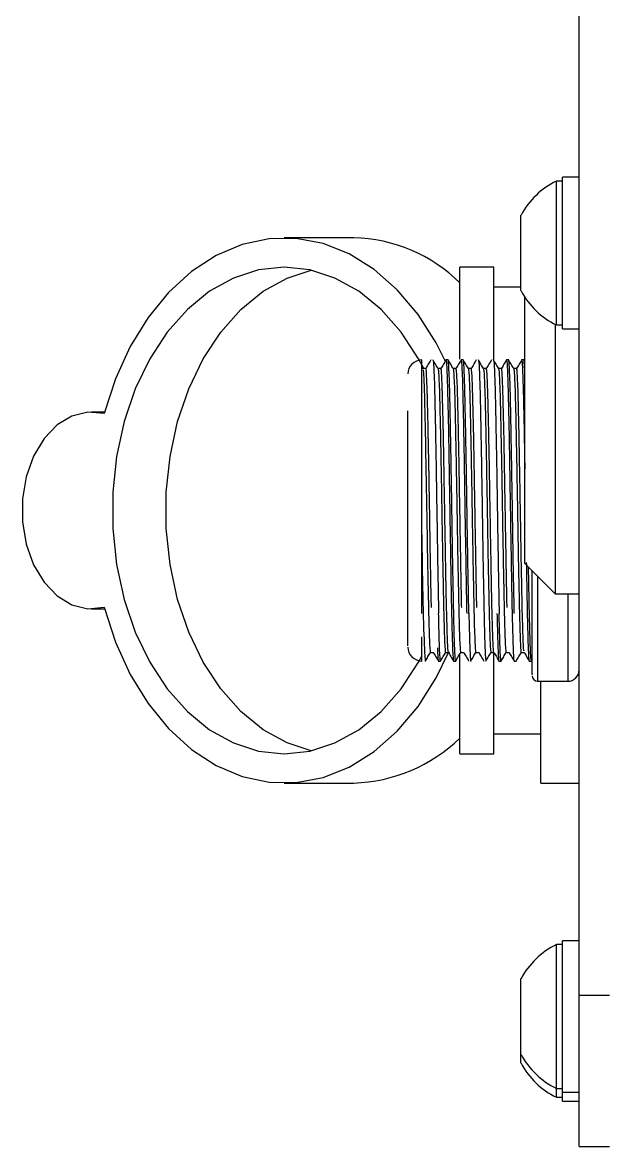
# Model space of a CAD drawing. Header units: millimetres. Extents: x 0 to 279, y 0 to 216.
# Drawn here: x 88.85 to 96.61, y 158.7 to 173.55 of the extents above; entities that cross this region are included whole.
import ezdxf

# ---------------------------------------------------------------- set-up
doc = ezdxf.new("R2010")
doc.units = ezdxf.units.MM

msp = doc.modelspace()

# ---------------------------------------------------------------- linework, layer by layer
at = {"color": 7, "linetype": 'Continuous', "lineweight": 25}
for p, q in [((96.21, 160.701), (96.21, 200.701)), ((96.21, 171.501), (95.99, 171.501)), ((95.99, 169.501), (95.99, 171.501)), ((95.99, 171.451), (95.908, 171.451)), ((95.908, 169.783), (95.908, 171.451)), ((95.44, 170.123), (95.44, 171.001)), ((93.231, 170.701), (92.312, 170.701)), ((95.082, 170.314), (94.632, 170.314)), ((94.632, 169.098), (94.632, 170.314)), ((95.082, 169.087), (95.082, 170.314)), ((95.44, 170.001), (95.44, 170.123)), ((95.44, 170.051), (95.082, 170.051)), ((95.49, 166.401), (95.49, 169.917)), ((95.908, 169.551), (95.908, 169.783)), ((95.89, 169.56), (95.89, 166.001)), ((95.908, 169.551), (95.99, 169.551)), ((95.99, 169.501), (96.21, 169.501)), ((94.131, 166.904), (94.131, 169.09)), ((94.478, 169.09), (94.449, 169.09)), ((94.678, 169.09), (94.649, 169.09)), ((95.278, 169.09), (95.249, 169.09)), ((95.478, 169.09), (95.449, 169.09)), ((95.49, 169.069), (95.478, 169.09)), ((94.183, 168.975), (94.131, 168.975)), ((94.383, 168.975), (94.344, 168.975)), ((94.583, 168.975), (94.544, 168.975)), ((94.783, 168.975), (94.744, 168.975)), ((94.983, 168.975), (94.944, 168.975)), ((95.183, 168.975), (95.144, 168.975)), ((95.383, 168.975), (95.344, 168.975)), ((89.938, 168.401), (89.766, 168.401)), ((94.131, 165.74), (94.131, 166.904)), ((95.89, 166.001), (95.49, 166.401)), ((95.89, 166.001), (96.21, 166.001)), ((89.766, 165.801), (89.938, 165.801)), ((94.131, 165.113), (94.131, 165.433)), ((94.244, 165.227), (94.283, 165.227)), ((94.444, 165.227), (94.483, 165.227)), ((94.644, 165.227), (94.683, 165.227)), ((94.844, 165.227), (94.883, 165.227)), ((95.044, 165.227), (95.083, 165.227)), ((95.082, 163.888), (95.082, 165.227)), ((95.244, 165.227), (95.283, 165.227)), ((95.444, 165.227), (95.483, 165.227)), ((94.349, 165.113), (94.378, 165.113)), ((94.549, 165.113), (94.578, 165.113)), ((94.632, 163.888), (94.632, 165.196)), ((95.149, 165.113), (95.178, 165.113)), ((95.349, 165.113), (95.378, 165.113)), ((95.549, 165.113), (95.591, 165.113)), ((95.658, 164.846), (96.06, 164.846)), ((95.702, 164.151), (95.702, 164.846)), ((95.702, 163.501), (95.702, 164.846)), ((95.702, 164.501), (95.702, 164.501)), ((95.082, 164.151), (95.702, 164.151)), ((94.632, 163.888), (95.082, 163.888)), ((92.312, 163.501), (93.231, 163.501)), ((95.702, 163.501), (96.21, 163.501)), ((95.99, 161.368), (95.908, 161.368)), ((95.908, 159.664), (95.908, 161.368)), ((96.21, 161.418), (95.99, 161.418)), ((95.99, 159.418), (95.99, 161.418)), ((95.44, 160.021), (95.44, 160.918)), ((96.21, 160.701), (96.61, 160.701)), ((96.21, 158.701), (96.21, 160.701)), ((95.44, 159.918), (95.44, 160.021)), ((95.44, 159.881), (95.44, 159.918)), ((95.44, 159.801), (95.44, 159.881)), ((95.908, 159.468), (95.908, 159.664)), ((95.908, 159.468), (95.99, 159.468)), ((95.908, 159.351), (95.908, 159.468)), ((95.908, 159.351), (95.99, 159.351)), ((95.99, 159.418), (96.21, 159.418)), ((95.99, 159.301), (95.99, 159.418)), ((95.99, 159.301), (96.21, 159.301)), ((96.21, 158.701), (96.61, 158.701))]:
    msp.add_line(p, q, dxfattribs=at)
at = {"color": 8, "linetype": 'Continuous', "lineweight": 25}
for p, q in [((95.658, 166.234), (95.658, 164.846)), ((96.06, 166.001), (96.06, 164.846))]:
    msp.add_line(p, q, dxfattribs=at)
at = {"color": 7, "linetype": 'Continuous', "lineweight": 25, "flags": 128}
for points in [[(94.44, 169.077), (94.32, 169.313), (94.08, 169.691), (93.805, 170.017), (93.5, 170.285), (93.172, 170.489), (92.826, 170.627), (92.471, 170.694), (92.112, 170.69), (91.757, 170.614), (91.413, 170.469), (91.087, 170.257), (90.785, 169.982), (90.514, 169.649), (90.278, 169.266), (90.083, 168.84), (89.932, 168.38)], [(94.157, 168.975), (94.088, 169.104), (93.857, 169.456), (93.592, 169.756), (93.298, 169.996), (92.982, 170.171), (92.651, 170.278), (92.312, 170.314), (91.973, 170.278), (91.642, 170.171), (91.326, 169.996), (91.032, 169.756), (90.767, 169.456), (90.536, 169.104), (90.344, 168.708), (90.197, 168.275), (90.097, 167.816), (90.046, 167.341), (90.046, 166.861), (90.097, 166.386), (90.197, 165.927), (90.344, 165.495), (90.536, 165.098), (90.767, 164.746), (91.032, 164.446), (91.326, 164.206), (91.642, 164.031), (91.973, 163.924), (92.312, 163.888), (92.312, 163.888)], [(92.666, 163.927), (92.349, 164.031), (92.033, 164.206), (91.739, 164.446), (91.474, 164.746), (91.243, 165.098), (91.052, 165.495), (90.904, 165.927), (90.804, 166.386), (90.753, 166.861), (90.753, 167.341), (90.804, 167.816), (90.904, 168.275), (91.052, 168.708), (91.243, 169.104), (91.474, 169.456), (91.739, 169.756), (92.033, 169.996), (92.349, 170.171), (92.666, 170.275)], [(89.932, 168.38), (89.719, 168.399), (89.507, 168.348), (89.31, 168.23), (89.138, 168.05), (89, 167.818), (88.903, 167.547), (88.853, 167.253), (88.853, 166.95), (88.903, 166.655), (89, 166.384), (89.138, 166.153), (89.31, 165.973), (89.507, 165.854), (89.719, 165.803), (89.932, 165.822)], [(89.932, 165.822), (90.083, 165.362), (90.278, 164.936), (90.514, 164.553), (90.785, 164.221), (91.087, 163.945), (91.413, 163.733), (91.757, 163.588), (92.112, 163.512), (92.471, 163.508), (92.826, 163.575), (93.172, 163.713), (93.5, 163.918), (93.805, 164.186), (94.08, 164.512), (94.32, 164.889), (94.484, 165.225)], [(92.312, 163.888), (92.651, 163.924), (92.982, 164.031), (93.298, 164.206), (93.592, 164.446), (93.857, 164.746), (94.088, 165.098), (94.131, 165.176)]]:
    msp.add_lwpolyline(points, dxfattribs=at)
at = {"color": 7, "linetype": 'Continuous', "lineweight": 25}
for centre, radius, start, end in [((96.372, 170.501), 1.057, 116.0373, 151.7773), ((93.189, 168.652), 2.05, 45.222, 88.8072), ((96.372, 170.501), 1.057, 208.2227, 243.9627), ((94.131, 168.904), 0.185, 90, 180), ((94.131, 165.298), 0.185, 180, 270), ((96.06, 164.996), 0.15, 270, 0), ((95.658, 164.917), 0.0702, 180, 270), ((93.165, 165.607), 2.107, 271.8127, 314.158), ((96.372, 160.418), 1.057, 116.0373, 151.7773), ((96.372, 160.418), 1.057, 208.2227, 243.9627), ((96.372, 160.301), 1.057, 208.2227, 243.9627)]:
    msp.add_arc(centre, radius, start, end, dxfattribs=at)
for points, knots in [([(94.249, 169.089), (94.238, 169.07), (94.215, 169.031), (94.193, 168.993), (94.182, 168.973)], [0, 0, 0, 0, 0.500005, 1, 1, 1, 1]), ([(94.345, 168.973), (94.334, 168.993), (94.312, 169.031), (94.289, 169.07), (94.278, 169.089)], [0, 0, 0, 0, 0.499995, 1, 1, 1, 1]), ([(94.449, 169.09), (94.438, 169.07), (94.415, 169.032), (94.393, 168.993), (94.382, 168.974)], [0, 0, 0, 0, 0.500004, 1, 1, 1, 1]), ([(94.449, 169.084), (94.451, 169.081), (94.455, 169.074), (94.461, 168.972), (94.467, 168.8), (94.473, 168.56), (94.48, 168.265), (94.486, 167.925), (94.492, 167.554), (94.498, 167.165), (94.505, 166.773), (94.511, 166.395), (94.517, 166.04), (94.521, 165.84), (94.523, 165.74)], [0, 0, 0, 0, 0.070853, 0.155321, 0.239789, 0.324257, 0.408725, 0.493192, 0.57766, 0.662128, 0.746596, 0.831064, 0.915532, 1, 1, 1, 1]), ([(94.545, 168.973), (94.534, 168.993), (94.512, 169.031), (94.489, 169.07), (94.478, 169.089)], [0, 0, 0, 0, 0.499995, 1, 1, 1, 1]), ([(94.552, 165.74), (94.55, 165.84), (94.546, 166.04), (94.539, 166.395), (94.533, 166.773), (94.527, 167.165), (94.521, 167.554), (94.514, 167.925), (94.508, 168.265), (94.502, 168.56), (94.496, 168.8), (94.489, 168.972), (94.483, 169.074), (94.48, 169.081), (94.478, 169.084)], [0, 0, 0, 0, 0.084468, 0.168936, 0.253404, 0.337872, 0.42234, 0.506808, 0.591275, 0.675743, 0.760211, 0.844679, 0.929147, 1, 1, 1, 1]), ([(94.649, 169.09), (94.638, 169.07), (94.615, 169.032), (94.593, 168.993), (94.582, 168.974)], [0, 0, 0, 0, 0.500005, 1, 1, 1, 1]), ([(94.649, 169.084), (94.651, 169.081), (94.655, 169.074), (94.661, 168.972), (94.667, 168.8), (94.673, 168.56), (94.68, 168.265), (94.686, 167.925), (94.692, 167.554), (94.698, 167.165), (94.705, 166.773), (94.711, 166.395), (94.717, 166.04), (94.721, 165.84), (94.723, 165.74)], [0, 0, 0, 0, 0.070853, 0.155321, 0.239789, 0.324257, 0.408725, 0.493192, 0.57766, 0.662128, 0.746596, 0.831064, 0.915532, 1, 1, 1, 1]), ([(94.745, 168.974), (94.734, 168.993), (94.712, 169.032), (94.689, 169.07), (94.678, 169.09)], [0, 0, 0, 0, 0.499995, 1, 1, 1, 1]), ([(94.752, 165.74), (94.75, 165.84), (94.746, 166.04), (94.739, 166.395), (94.733, 166.773), (94.727, 167.165), (94.721, 167.554), (94.714, 167.925), (94.708, 168.265), (94.702, 168.56), (94.696, 168.8), (94.689, 168.972), (94.683, 169.074), (94.68, 169.081), (94.678, 169.084)], [0, 0, 0, 0, 0.0844679, 0.1689359, 0.2534038, 0.3378717, 0.4223396, 0.5068076, 0.5912755, 0.6757434, 0.7602113, 0.8446793, 0.9291472, 1, 1, 1, 1]), ([(94.849, 169.089), (94.838, 169.07), (94.815, 169.031), (94.793, 168.993), (94.782, 168.973)], [0, 0, 0, 0, 0.500005, 1, 1, 1, 1]), ([(94.945, 168.974), (94.934, 168.993), (94.912, 169.032), (94.889, 169.07), (94.878, 169.09)], [0, 0, 0, 0, 0.4999957, 1, 1, 1, 1]), ([(95.049, 169.089), (95.038, 169.07), (95.015, 169.031), (94.993, 168.993), (94.982, 168.973)], [0, 0, 0, 0, 0.500005, 1, 1, 1, 1]), ([(95.145, 168.973), (95.134, 168.993), (95.112, 169.031), (95.089, 169.07), (95.078, 169.089)], [0, 0, 0, 0, 0.499996, 1, 1, 1, 1]), ([(95.249, 169.09), (95.238, 169.07), (95.215, 169.032), (95.193, 168.993), (95.182, 168.974)], [0, 0, 0, 0, 0.500004, 1, 1, 1, 1]), ([(95.249, 169.084), (95.251, 169.081), (95.255, 169.074), (95.261, 168.972), (95.267, 168.8), (95.273, 168.56), (95.28, 168.265), (95.286, 167.925), (95.292, 167.554), (95.298, 167.165), (95.305, 166.773), (95.311, 166.395), (95.317, 166.04), (95.321, 165.84), (95.323, 165.74)], [0, 0, 0, 0, 0.0708528, 0.1553207, 0.2397887, 0.3242566, 0.4087245, 0.4931924, 0.5776604, 0.6621283, 0.7465962, 0.8310641, 0.9155321, 1, 1, 1, 1]), ([(95.345, 168.973), (95.334, 168.993), (95.312, 169.031), (95.289, 169.07), (95.278, 169.09)], [0, 0, 0, 0, 0.499995, 1, 1, 1, 1]), ([(95.352, 165.74), (95.35, 165.84), (95.346, 166.04), (95.339, 166.395), (95.333, 166.773), (95.327, 167.165), (95.321, 167.554), (95.314, 167.925), (95.308, 168.265), (95.302, 168.56), (95.296, 168.8), (95.289, 168.972), (95.283, 169.074), (95.28, 169.081), (95.278, 169.084)], [0, 0, 0, 0, 0.084468, 0.168936, 0.253404, 0.337872, 0.42234, 0.506808, 0.591275, 0.675743, 0.760211, 0.844679, 0.929147, 1, 1, 1, 1]), ([(95.449, 169.09), (95.438, 169.07), (95.415, 169.032), (95.393, 168.993), (95.382, 168.974)], [0, 0, 0, 0, 0.500005, 1, 1, 1, 1]), ([(95.449, 169.084), (95.451, 169.081), (95.455, 169.074), (95.461, 168.972), (95.467, 168.8), (95.473, 168.56), (95.48, 168.265), (95.485, 167.957), (95.489, 167.74), (95.49, 167.649)], [0, 0, 0, 0, 0.127603, 0.279725, 0.431848, 0.583971, 0.736094, 0.888217, 1, 1, 1, 1]), ([(95.49, 168.932), (95.49, 168.942), (95.488, 169.011), (95.483, 169.072), (95.48, 169.08), (95.478, 169.084)], [0, 0, 0, 0, 0.085072, 0.582636, 1, 1, 1, 1]), ([(94.144, 168.959), (94.147, 168.951), (94.153, 168.935), (94.164, 168.653), (94.174, 168.198), (94.185, 167.609), (94.196, 166.966), (94.207, 166.328), (94.214, 165.988), (94.218, 165.819)], [0, 0, 0, 0, 0.11982, 0.266517, 0.413213, 0.55991, 0.706607, 0.853303, 1, 1, 1, 1]), ([(94.257, 165.819), (94.255, 165.939), (94.249, 166.18), (94.241, 166.619), (94.234, 167.082), (94.226, 167.548), (94.218, 167.986), (94.21, 168.369), (94.202, 168.677), (94.194, 168.881), (94.188, 168.978), (94.184, 168.965), (94.183, 168.962)], [0, 0, 0, 0, 0.106673, 0.213347, 0.32002, 0.426693, 0.533366, 0.64004, 0.746713, 0.853386, 0.960059, 1, 1, 1, 1]), ([(94.279, 169.081), (94.28, 169.078), (94.284, 169.071), (94.289, 168.972), (94.296, 168.8), (94.302, 168.56), (94.308, 168.265), (94.314, 167.925), (94.321, 167.553), (94.327, 167.165), (94.333, 166.773), (94.339, 166.395), (94.346, 166.04), (94.35, 165.84), (94.352, 165.74)], [0, 0, 0, 0, 0.059713, 0.145181, 0.23068, 0.316149, 0.401636, 0.487125, 0.572592, 0.658091, 0.743559, 0.829045, 0.914535, 1, 1, 1, 1]), ([(94.345, 168.967), (94.346, 168.964), (94.35, 168.957), (94.355, 168.864), (94.362, 168.702), (94.368, 168.476), (94.374, 168.198), (94.38, 167.878), (94.387, 167.528), (94.393, 167.161), (94.399, 166.792), (94.405, 166.436), (94.412, 166.101), (94.416, 165.913), (94.418, 165.819)], [0, 0, 0, 0, 0.059289, 0.144808, 0.230327, 0.315847, 0.401366, 0.486885, 0.572404, 0.657923, 0.743442, 0.828962, 0.914481, 1, 1, 1, 1]), ([(94.457, 165.819), (94.455, 165.913), (94.451, 166.101), (94.445, 166.436), (94.439, 166.792), (94.432, 167.161), (94.426, 167.528), (94.42, 167.878), (94.414, 168.198), (94.407, 168.476), (94.401, 168.702), (94.395, 168.864), (94.389, 168.961), (94.385, 168.967), (94.383, 168.97)], [0, 0, 0, 0, 0.084468, 0.168936, 0.253404, 0.337872, 0.42234, 0.506808, 0.591275, 0.675743, 0.760211, 0.844679, 0.929147, 1, 1, 1, 1]), ([(94.545, 168.967), (94.546, 168.964), (94.55, 168.957), (94.555, 168.864), (94.562, 168.702), (94.568, 168.476), (94.574, 168.198), (94.58, 167.878), (94.587, 167.528), (94.593, 167.161), (94.599, 166.792), (94.605, 166.436), (94.612, 166.101), (94.616, 165.913), (94.618, 165.819)], [0, 0, 0, 0, 0.05874, 0.144309, 0.229878, 0.315447, 0.401016, 0.486585, 0.572154, 0.657723, 0.743293, 0.828862, 0.914431, 1, 1, 1, 1]), ([(94.657, 165.819), (94.655, 165.913), (94.651, 166.101), (94.645, 166.436), (94.639, 166.792), (94.632, 167.161), (94.626, 167.528), (94.62, 167.878), (94.614, 168.198), (94.607, 168.476), (94.601, 168.702), (94.595, 168.864), (94.589, 168.961), (94.585, 168.967), (94.583, 168.97)], [0, 0, 0, 0, 0.084468, 0.168936, 0.253404, 0.337872, 0.42234, 0.506808, 0.591275, 0.675743, 0.760211, 0.844679, 0.929147, 1, 1, 1, 1]), ([(94.745, 168.967), (94.746, 168.964), (94.75, 168.957), (94.755, 168.864), (94.762, 168.702), (94.768, 168.476), (94.774, 168.198), (94.78, 167.878), (94.787, 167.528), (94.793, 167.161), (94.799, 166.792), (94.805, 166.436), (94.812, 166.101), (94.816, 165.913), (94.818, 165.819)], [0, 0, 0, 0, 0.05904, 0.144582, 0.230124, 0.315666, 0.401208, 0.486749, 0.572291, 0.657833, 0.743375, 0.828916, 0.914458, 1, 1, 1, 1]), ([(94.857, 165.819), (94.855, 165.913), (94.851, 166.101), (94.845, 166.436), (94.839, 166.792), (94.832, 167.161), (94.826, 167.528), (94.82, 167.878), (94.814, 168.198), (94.807, 168.476), (94.801, 168.702), (94.795, 168.864), (94.789, 168.961), (94.785, 168.967), (94.783, 168.97)], [0, 0, 0, 0, 0.084468, 0.168936, 0.253404, 0.337872, 0.42234, 0.506808, 0.591275, 0.675743, 0.760211, 0.844679, 0.929147, 1, 1, 1, 1]), ([(94.879, 169.081), (94.88, 169.078), (94.884, 169.071), (94.889, 168.971), (94.896, 168.8), (94.902, 168.56), (94.908, 168.265), (94.914, 167.925), (94.921, 167.553), (94.927, 167.165), (94.933, 166.773), (94.939, 166.395), (94.946, 166.04), (94.95, 165.84), (94.952, 165.74)], [0, 0, 0, 0, 0.060371, 0.145799, 0.231222, 0.316629, 0.402066, 0.48747, 0.572898, 0.658322, 0.743729, 0.829167, 0.914572, 1, 1, 1, 1]), ([(94.945, 168.967), (94.946, 168.964), (94.95, 168.958), (94.955, 168.864), (94.962, 168.702), (94.968, 168.476), (94.974, 168.198), (94.98, 167.878), (94.987, 167.528), (94.993, 167.161), (94.999, 166.792), (95.005, 166.436), (95.012, 166.101), (95.016, 165.913), (95.018, 165.819)], [0, 0, 0, 0, 0.059985, 0.145441, 0.230897, 0.316353, 0.401809, 0.487265, 0.572721, 0.658176, 0.743632, 0.829088, 0.914544, 1, 1, 1, 1]), ([(95.057, 165.819), (95.055, 165.913), (95.051, 166.101), (95.045, 166.436), (95.039, 166.792), (95.032, 167.161), (95.026, 167.528), (95.02, 167.878), (95.014, 168.198), (95.007, 168.476), (95.001, 168.702), (94.995, 168.864), (94.989, 168.961), (94.985, 168.967), (94.983, 168.97)], [0, 0, 0, 0, 0.084468, 0.168936, 0.253404, 0.337872, 0.42234, 0.506808, 0.591275, 0.675743, 0.760211, 0.844679, 0.929147, 1, 1, 1, 1]), ([(95.079, 169.081), (95.08, 169.078), (95.084, 169.071), (95.089, 168.972), (95.096, 168.8), (95.102, 168.56), (95.108, 168.265), (95.114, 167.925), (95.121, 167.553), (95.127, 167.165), (95.133, 166.773), (95.139, 166.395), (95.146, 166.04), (95.15, 165.84), (95.152, 165.74)], [0, 0, 0, 0, 0.059382, 0.144879, 0.230408, 0.315909, 0.401424, 0.486946, 0.572441, 0.65797, 0.743471, 0.828984, 0.914506, 1, 1, 1, 1]), ([(95.145, 168.967), (95.146, 168.964), (95.15, 168.957), (95.155, 168.864), (95.162, 168.702), (95.168, 168.476), (95.174, 168.198), (95.18, 167.878), (95.187, 167.528), (95.193, 167.161), (95.199, 166.792), (95.205, 166.436), (95.212, 166.101), (95.216, 165.913), (95.218, 165.819)], [0, 0, 0, 0, 0.058967, 0.144515, 0.230064, 0.315612, 0.401161, 0.486709, 0.572258, 0.657806, 0.743355, 0.828903, 0.914452, 1, 1, 1, 1]), ([(95.257, 165.819), (95.255, 165.913), (95.251, 166.101), (95.245, 166.436), (95.239, 166.792), (95.232, 167.161), (95.226, 167.528), (95.22, 167.878), (95.214, 168.198), (95.207, 168.476), (95.201, 168.702), (95.195, 168.864), (95.189, 168.961), (95.185, 168.967), (95.183, 168.97)], [0, 0, 0, 0, 0.0844679, 0.1689359, 0.2534038, 0.3378717, 0.4223396, 0.5068076, 0.5912755, 0.6757434, 0.7602113, 0.8446793, 0.9291472, 1, 1, 1, 1]), ([(95.345, 168.967), (95.346, 168.964), (95.35, 168.957), (95.355, 168.864), (95.362, 168.702), (95.368, 168.476), (95.374, 168.198), (95.38, 167.878), (95.387, 167.528), (95.393, 167.161), (95.399, 166.792), (95.405, 166.436), (95.412, 166.101), (95.416, 165.913), (95.418, 165.819)], [0, 0, 0, 0, 0.059434, 0.14494, 0.230446, 0.315952, 0.401458, 0.486964, 0.57247, 0.657976, 0.743482, 0.828988, 0.914494, 1, 1, 1, 1]), ([(95.457, 165.819), (95.455, 165.913), (95.451, 166.101), (95.445, 166.436), (95.439, 166.792), (95.432, 167.161), (95.426, 167.528), (95.42, 167.878), (95.414, 168.198), (95.407, 168.476), (95.401, 168.702), (95.395, 168.864), (95.389, 168.961), (95.385, 168.967), (95.383, 168.97)], [0, 0, 0, 0, 0.084468, 0.168936, 0.253404, 0.337872, 0.42234, 0.506808, 0.591275, 0.675743, 0.760211, 0.844679, 0.929147, 1, 1, 1, 1]), ([(93.946, 165.867), (93.946, 166.049), (93.946, 166.329), (93.946, 166.789), (93.946, 167.159), (93.946, 167.526), (93.946, 167.977), (93.946, 168.243), (93.946, 168.416)], [0, 0, 0, 0, 0.239457, 0.368361, 0.5, 0.631639, 0.760543, 1, 1, 1, 1]), ([(95.511, 166.415), (95.511, 166.409), (95.513, 166.279), (95.517, 166.042), (95.521, 165.841), (95.523, 165.74)], [0, 0, 0, 0, 0.020769, 0.510385, 1, 1, 1, 1]), ([(95.552, 165.74), (95.55, 165.84), (95.546, 166.025), (95.542, 166.248), (95.54, 166.351)], [0, 0, 0, 0, 0.5364405, 1, 1, 1, 1]), ([(95.588, 164.942), (95.588, 164.936), (95.588, 164.917), (95.588, 165.097), (95.588, 165.441), (95.588, 165.856), (95.588, 166.173), (95.588, 166.304)], [0, 0, 0, 0, 0.1131839, 0.368739, 0.6093222, 0.838223, 1, 1, 1, 1]), ([(93.946, 165.313), (93.946, 165.317), (93.946, 165.326), (93.946, 165.523), (93.946, 165.755), (93.946, 165.867)], [0, 0, 0, 0, 0.291472, 0.658809, 1, 1, 1, 1]), ([(94.218, 165.819), (94.22, 165.734), (94.224, 165.565), (94.23, 165.382), (94.237, 165.268), (94.241, 165.219), (94.244, 165.23), (94.244, 165.232)], [0, 0, 0, 0, 0.240316, 0.480632, 0.720948, 0.961264, 1, 1, 1, 1]), ([(94.418, 165.819), (94.42, 165.734), (94.424, 165.565), (94.43, 165.382), (94.437, 165.268), (94.441, 165.219), (94.444, 165.23), (94.444, 165.232)], [0, 0, 0, 0, 0.240316, 0.480632, 0.720948, 0.961264, 1, 1, 1, 1]), ([(94.482, 165.228), (94.482, 165.228), (94.48, 165.22), (94.476, 165.269), (94.47, 165.381), (94.464, 165.565), (94.459, 165.734), (94.457, 165.819)], [0, 0, 0, 0, 0.00216, 0.25162, 0.50108, 0.75054, 1, 1, 1, 1]), ([(94.618, 165.819), (94.62, 165.734), (94.624, 165.565), (94.63, 165.382), (94.637, 165.268), (94.641, 165.219), (94.644, 165.23), (94.644, 165.232)], [0, 0, 0, 0, 0.240316, 0.480632, 0.720948, 0.961264, 1, 1, 1, 1]), ([(94.818, 165.819), (94.82, 165.734), (94.824, 165.565), (94.83, 165.382), (94.837, 165.268), (94.841, 165.219), (94.844, 165.23), (94.844, 165.232)], [0, 0, 0, 0, 0.240316, 0.480632, 0.720948, 0.961264, 1, 1, 1, 1]), ([(95.018, 165.819), (95.02, 165.734), (95.024, 165.565), (95.03, 165.382), (95.037, 165.268), (95.041, 165.219), (95.044, 165.23), (95.044, 165.232)], [0, 0, 0, 0, 0.240316, 0.480632, 0.720948, 0.961264, 1, 1, 1, 1]), ([(95.082, 165.228), (95.082, 165.228), (95.08, 165.22), (95.076, 165.269), (95.07, 165.381), (95.064, 165.565), (95.059, 165.734), (95.057, 165.819)], [0, 0, 0, 0, 0.000272, 0.250204, 0.500136, 0.750068, 1, 1, 1, 1]), ([(95.218, 165.819), (95.22, 165.734), (95.224, 165.565), (95.23, 165.382), (95.237, 165.268), (95.241, 165.219), (95.244, 165.23), (95.244, 165.232)], [0, 0, 0, 0, 0.240316, 0.480632, 0.720948, 0.961264, 1, 1, 1, 1]), ([(95.418, 165.819), (95.422, 165.673), (95.429, 165.381), (95.438, 165.206), (95.444, 165.245), (95.445, 165.255)], [0, 0, 0, 0, 0.42928, 0.85856, 1, 1, 1, 1]), ([(95.482, 165.242), (95.48, 165.249), (95.475, 165.265), (95.466, 165.461), (95.46, 165.699), (95.457, 165.819)], [0, 0, 0, 0, 0.273236, 0.636618, 1, 1, 1, 1]), ([(94.161, 165.435), (94.159, 165.488), (94.156, 165.58), (94.154, 165.694), (94.152, 165.741)], [0, 0, 0, 0, 0.580232, 1, 1, 1, 1]), ([(94.378, 165.118), (94.377, 165.116), (94.375, 165.104), (94.371, 165.156), (94.364, 165.277), (94.358, 165.471), (94.354, 165.651), (94.352, 165.74)], [0, 0, 0, 0, 0.038736, 0.279052, 0.519368, 0.759684, 1, 1, 1, 1]), ([(94.523, 165.74), (94.525, 165.651), (94.53, 165.471), (94.536, 165.277), (94.542, 165.156), (94.547, 165.104), (94.549, 165.116), (94.549, 165.118)], [0, 0, 0, 0, 0.240316, 0.480632, 0.720948, 0.961264, 1, 1, 1, 1]), ([(94.578, 165.118), (94.577, 165.116), (94.575, 165.104), (94.571, 165.156), (94.564, 165.277), (94.558, 165.471), (94.554, 165.651), (94.552, 165.74)], [0, 0, 0, 0, 0.038736, 0.279052, 0.519368, 0.759684, 1, 1, 1, 1]), ([(94.752, 165.74), (94.754, 165.651), (94.758, 165.471), (94.764, 165.277), (94.771, 165.157), (94.775, 165.105), (94.777, 165.114), (94.777, 165.114)], [0, 0, 0, 0, 0.248352, 0.496792, 0.745197, 0.993576, 1, 1, 1, 1]), ([(94.952, 165.74), (94.954, 165.651), (94.958, 165.471), (94.964, 165.277), (94.971, 165.157), (94.975, 165.105), (94.977, 165.114), (94.977, 165.114)], [0, 0, 0, 0, 0.24889, 0.497721, 0.746645, 0.995473, 1, 1, 1, 1]), ([(95.123, 165.74), (95.125, 165.651), (95.13, 165.471), (95.136, 165.277), (95.142, 165.156), (95.147, 165.104), (95.149, 165.116), (95.149, 165.118)], [0, 0, 0, 0, 0.240316, 0.480632, 0.720948, 0.961264, 1, 1, 1, 1]), ([(95.178, 165.118), (95.177, 165.116), (95.175, 165.104), (95.171, 165.156), (95.164, 165.277), (95.158, 165.471), (95.154, 165.651), (95.152, 165.74)], [0, 0, 0, 0, 0.038736, 0.279052, 0.519368, 0.759684, 1, 1, 1, 1]), ([(95.323, 165.74), (95.325, 165.651), (95.33, 165.471), (95.336, 165.277), (95.342, 165.157), (95.346, 165.105), (95.348, 165.114), (95.348, 165.114)], [0, 0, 0, 0, 0.248556, 0.497112, 0.745668, 0.994224, 1, 1, 1, 1]), ([(95.523, 165.74), (95.526, 165.626), (95.531, 165.398), (95.539, 165.196), (95.545, 165.103), (95.549, 165.121), (95.549, 165.124)], [0, 0, 0, 0, 0.30889, 0.61778, 0.926671, 1, 1, 1, 1]), ([(95.578, 165.119), (95.575, 165.129), (95.569, 165.151), (95.561, 165.367), (95.555, 165.616), (95.552, 165.74)], [0, 0, 0, 0, 0.313079, 0.65654, 1, 1, 1, 1]), ([(94.159, 165.433), (94.161, 165.382), (94.165, 165.265), (94.171, 165.156), (94.175, 165.103), (94.178, 165.118), (94.179, 165.122)], [0, 0, 0, 0, 0.2499748, 0.57478, 0.8994564, 1, 1, 1, 1]), ([(94.178, 165.113), (94.189, 165.132), (94.212, 165.171), (94.234, 165.209), (94.245, 165.229)], [0, 0, 0, 0, 0.500005, 1, 1, 1, 1]), ([(94.282, 165.229), (94.293, 165.209), (94.315, 165.17), (94.338, 165.132), (94.349, 165.112)], [0, 0, 0, 0, 0.499995, 1, 1, 1, 1]), ([(94.336, 165.289), (94.338, 165.244), (94.342, 165.154), (94.346, 165.105), (94.348, 165.114), (94.348, 165.114)], [0, 0, 0, 0, 0.492848, 0.985696, 1, 1, 1, 1]), ([(94.378, 165.113), (94.389, 165.132), (94.412, 165.171), (94.434, 165.209), (94.445, 165.229)], [0, 0, 0, 0, 0.500005, 1, 1, 1, 1]), ([(94.482, 165.229), (94.493, 165.21), (94.515, 165.171), (94.538, 165.132), (94.549, 165.113)], [0, 0, 0, 0, 0.499995, 1, 1, 1, 1]), ([(94.578, 165.113), (94.589, 165.132), (94.612, 165.171), (94.634, 165.209), (94.645, 165.229)], [0, 0, 0, 0, 0.500004, 1, 1, 1, 1]), ([(94.682, 165.229), (94.693, 165.209), (94.715, 165.171), (94.738, 165.132), (94.749, 165.113)], [0, 0, 0, 0, 0.499996, 1, 1, 1, 1]), ([(94.778, 165.113), (94.789, 165.132), (94.811, 165.17), (94.833, 165.208), (94.844, 165.227)], [0, 0, 0, 0, 0.507873, 1, 1, 1, 1]), ([(94.882, 165.229), (94.893, 165.209), (94.915, 165.171), (94.938, 165.132), (94.949, 165.113)], [0, 0, 0, 0, 0.499995, 1, 1, 1, 1]), ([(94.978, 165.113), (94.989, 165.132), (95.012, 165.171), (95.034, 165.209), (95.045, 165.229)], [0, 0, 0, 0, 0.500005, 1, 1, 1, 1]), ([(95.082, 165.229), (95.093, 165.209), (95.115, 165.171), (95.138, 165.132), (95.149, 165.113)], [0, 0, 0, 0, 0.499995, 1, 1, 1, 1]), ([(95.178, 165.112), (95.189, 165.132), (95.212, 165.17), (95.234, 165.209), (95.245, 165.228)], [0, 0, 0, 0, 0.5000043, 1, 1, 1, 1]), ([(95.282, 165.229), (95.293, 165.209), (95.315, 165.171), (95.338, 165.132), (95.349, 165.113)], [0, 0, 0, 0, 0.499995, 1, 1, 1, 1]), ([(95.378, 165.113), (95.389, 165.132), (95.412, 165.171), (95.434, 165.209), (95.445, 165.229)], [0, 0, 0, 0, 0.500004, 1, 1, 1, 1]), ([(95.482, 165.229), (95.493, 165.209), (95.515, 165.171), (95.538, 165.132), (95.549, 165.113)], [0, 0, 0, 0, 0.499996, 1, 1, 1, 1])]:
    msp.add_open_spline(points, degree=3, knots=knots, dxfattribs=at)
msp.add_open_spline([(94.152, 165.74), (94.148, 165.912), (94.141, 166.257), (94.134, 166.688), (94.131, 166.904)], degree=3, dxfattribs=at)

doc.saveas('drawing.dxf')
